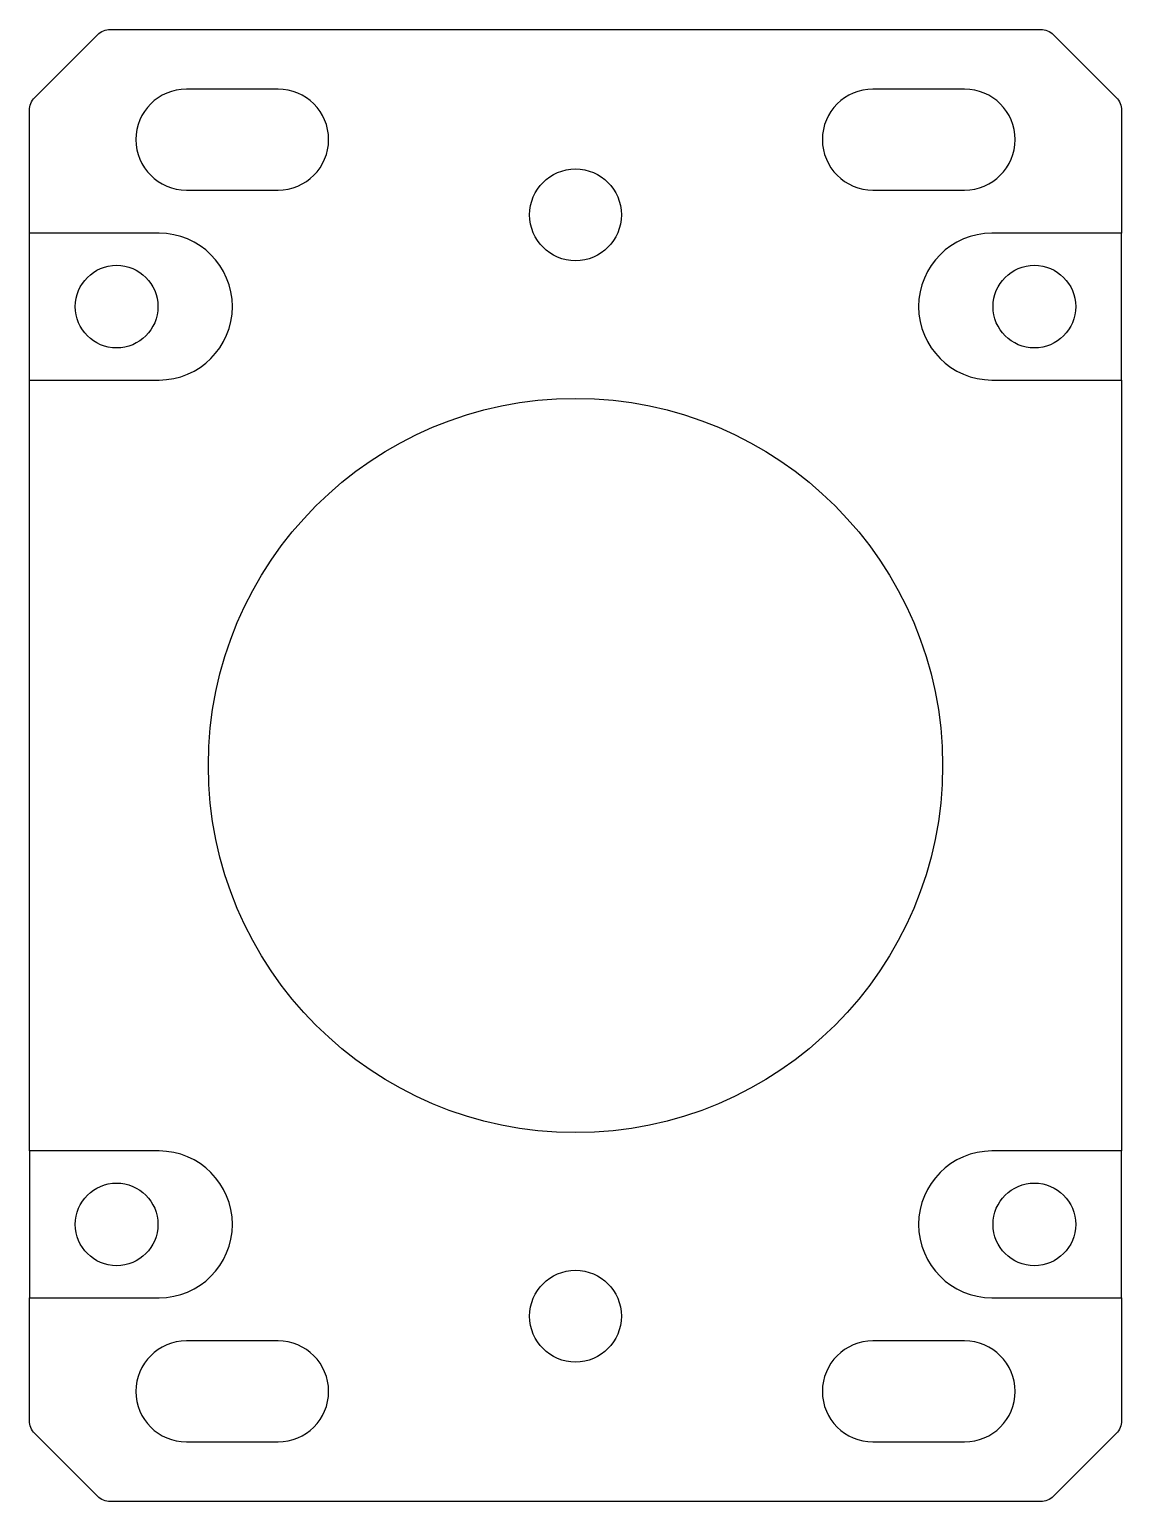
# Model space of a CAD drawing. Header units: millimetres. Extents: x -229.7 to -170.2, y 43.5 to 123.7.
import ezdxf

# ---------------------------------------------------------------- set-up
doc = ezdxf.new("R2010")
doc.units = ezdxf.units.MM
doc.layers.get('0').update_dxf_attribs({"linetype": 'CONTINUOUS'})

msp = doc.modelspace()

# ---------------------------------------------------------------- linework, layer by layer
for p, q in [((-229.75, 104.6), (-229.75, 112.6)), ((-170.25, 104.6), (-170.25, 112.6)), ((-229.75, 62.6), (-229.75, 54.6)), ((-170.25, 54.6), (-170.25, 62.6))]:
    msp.add_line(p, q)
for points in [[(-170.25, 112.6), (-177.309, 112.6, 1), (-177.309, 104.6), (-170.25, 104.6), (-170.25, 62.6), (-177.309, 62.6, 1), (-177.309, 54.6), (-170.25, 54.6), (-170.25, 47.915, -0.198912), (-170.543, 47.208), (-173.957, 43.793, -0.198912), (-174.664, 43.5), (-225.336, 43.5, -0.198912), (-226.043, 43.793), (-229.457, 47.208, -0.198912), (-229.75, 47.915), (-229.75, 54.6), (-222.691, 54.6, 1), (-222.691, 62.6), (-229.75, 62.6), (-229.75, 104.6), (-222.691, 104.6, 1), (-222.691, 112.6), (-229.75, 112.6), (-229.75, 119.286, -0.198912), (-229.457, 119.993), (-226.043, 123.408, -0.198912), (-225.336, 123.7), (-174.664, 123.7, -0.198912), (-173.957, 123.408), (-170.543, 119.993, -0.198912), (-170.25, 119.286)], [(-170.25, 112.6), (-177.309, 112.6, 1), (-177.309, 104.6), (-170.25, 104.6), (-170.25, 62.6), (-177.309, 62.6, 1), (-177.309, 54.6), (-170.25, 54.6), (-170.25, 47.915, -0.198912), (-170.543, 47.208), (-173.957, 43.793, -0.198912), (-174.664, 43.5), (-225.336, 43.5, -0.198912), (-226.043, 43.793), (-229.457, 47.208, -0.198912), (-229.75, 47.915), (-229.75, 54.6), (-222.691, 54.6, 1), (-222.691, 62.6), (-229.75, 62.6), (-229.75, 104.6), (-222.691, 104.6, 1), (-222.691, 112.6), (-229.75, 112.6), (-229.75, 119.286, -0.198912), (-229.457, 119.993), (-226.043, 123.408, -0.198912), (-225.336, 123.7), (-174.664, 123.7, -0.198912), (-173.957, 123.408), (-170.543, 119.993, -0.198912), (-170.25, 119.286)], [(-216.2, 120.45), (-221.2, 120.45, 1), (-221.2, 114.95), (-216.2, 114.95, 1)], [(-216.2, 120.45), (-221.2, 120.45, 1), (-221.2, 114.95), (-216.2, 114.95, 1)], [(-178.8, 120.45), (-183.8, 120.45, 1), (-183.8, 114.95), (-178.8, 114.95, 1)], [(-178.8, 120.45), (-183.8, 120.45, 1), (-183.8, 114.95), (-178.8, 114.95, 1)], [(-221.2, 46.75), (-216.2, 46.75, 1), (-216.2, 52.25), (-221.2, 52.25, 1)], [(-221.2, 46.75), (-216.2, 46.75, 1), (-216.2, 52.25), (-221.2, 52.25, 1)], [(-183.8, 46.75), (-178.8, 46.75, 1), (-178.8, 52.25), (-183.8, 52.25, 1)], [(-183.8, 46.75), (-178.8, 46.75, 1), (-178.8, 52.25), (-183.8, 52.25, 1)]]:
    msp.add_lwpolyline(points, format="xyb", close=True)
for centre, radius in [((-200, 113.6), 2.5), ((-200, 113.6), 2.5), ((-225, 108.6), 2.25), ((-175, 108.6), 2.25), ((-200, 83.6), 20), ((-200, 83.6), 20), ((-225, 58.6), 2.25), ((-175, 58.6), 2.25), ((-200, 53.6), 2.5), ((-200, 53.6), 2.5)]:
    msp.add_circle(centre, radius)

doc.saveas('drawing.dxf')
